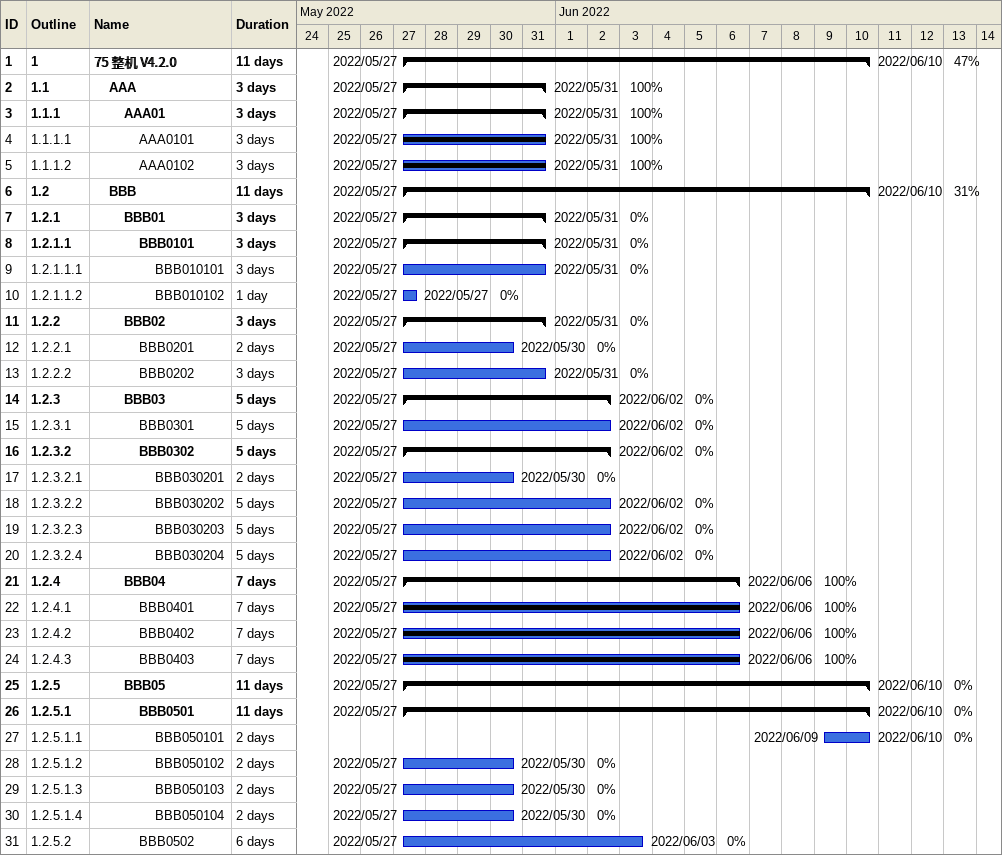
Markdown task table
| ID | WBS | Task | Duration | Start | Finish | % complete |
|---|---|---|---|---|---|---|
| 1 | 1 | **75 整机 V4.2.0** | 11d | 2022-05-27 | 2022-06-10 | 47 |
| 2 | 1.1 | **AAA** | 3d | 2022-05-27 | 2022-05-31 | 100 |
| 3 | 1.1.1 | **AAA01** | 3d | 2022-05-27 | 2022-05-31 | 100 |
| 4 | 1.1.1.1 | AAA0101 | 3d | 2022-05-27 | 2022-05-31 | 100 |
| 5 | 1.1.1.2 | AAA0102 | 3d | 2022-05-27 | 2022-05-31 | 100 |
| 6 | 1.2 | **BBB** | 11d | 2022-05-27 | 2022-06-10 | 31 |
| 7 | 1.2.1 | **BBB01** | 3d | 2022-05-27 | 2022-05-31 | 0 |
| 8 | 1.2.1.1 | **BBB0101** | 3d | 2022-05-27 | 2022-05-31 | 0 |
| 9 | 1.2.1.1.1 | BBB010101 | 3d | 2022-05-27 | 2022-05-31 | 0 |
| 10 | 1.2.1.1.2 | BBB010102 | 1d | 2022-05-27 | 2022-05-27 | 0 |
| 11 | 1.2.2 | **BBB02** | 3d | 2022-05-27 | 2022-05-31 | 0 |
| 12 | 1.2.2.1 | BBB0201 | 2d | 2022-05-27 | 2022-05-30 | 0 |
| 13 | 1.2.2.2 | BBB0202 | 3d | 2022-05-27 | 2022-05-31 | 0 |
| 14 | 1.2.3 | **BBB03** | 5d | 2022-05-27 | 2022-06-02 | 0 |
| 15 | 1.2.3.1 | BBB0301 | 5d | 2022-05-27 | 2022-06-02 | 0 |
| 16 | 1.2.3.2 | **BBB0302** | 5d | 2022-05-27 | 2022-06-02 | 0 |
| 17 | 1.2.3.2.1 | BBB030201 | 2d | 2022-05-27 | 2022-05-30 | 0 |
| 18 | 1.2.3.2.2 | BBB030202 | 5d | 2022-05-27 | 2022-06-02 | 0 |
| 19 | 1.2.3.2.3 | BBB030203 | 5d | 2022-05-27 | 2022-06-02 | 0 |
| 20 | 1.2.3.2.4 | BBB030204 | 5d | 2022-05-27 | 2022-06-02 | 0 |
| 21 | 1.2.4 | **BBB04** | 7d | 2022-05-27 | 2022-06-06 | 100 |
| 22 | 1.2.4.1 | BBB0401 | 7d | 2022-05-27 | 2022-06-06 | 100 |
| 23 | 1.2.4.2 | BBB0402 | 7d | 2022-05-27 | 2022-06-06 | 100 |
| 24 | 1.2.4.3 | BBB0403 | 7d | 2022-05-27 | 2022-06-06 | 100 |
| 25 | 1.2.5 | **BBB05** | 11d | 2022-05-27 | 2022-06-10 | 0 |
| 26 | 1.2.5.1 | **BBB0501** | 11d | 2022-05-27 | 2022-06-10 | 0 |
| 27 | 1.2.5.1.1 | BBB050101 | 2d | 2022-06-09 | 2022-06-10 | 0 |
| 28 | 1.2.5.1.2 | BBB050102 | 2d | 2022-05-27 | 2022-05-30 | 0 |
| 29 | 1.2.5.1.3 | BBB050103 | 2d | 2022-05-27 | 2022-05-30 | 0 |
| 30 | 1.2.5.1.4 | BBB050104 | 2d | 2022-05-27 | 2022-05-30 | 0 |
| 31 | 1.2.5.2 | BBB0502 | 6d | 2022-05-27 | 2022-06-03 | 0 |
